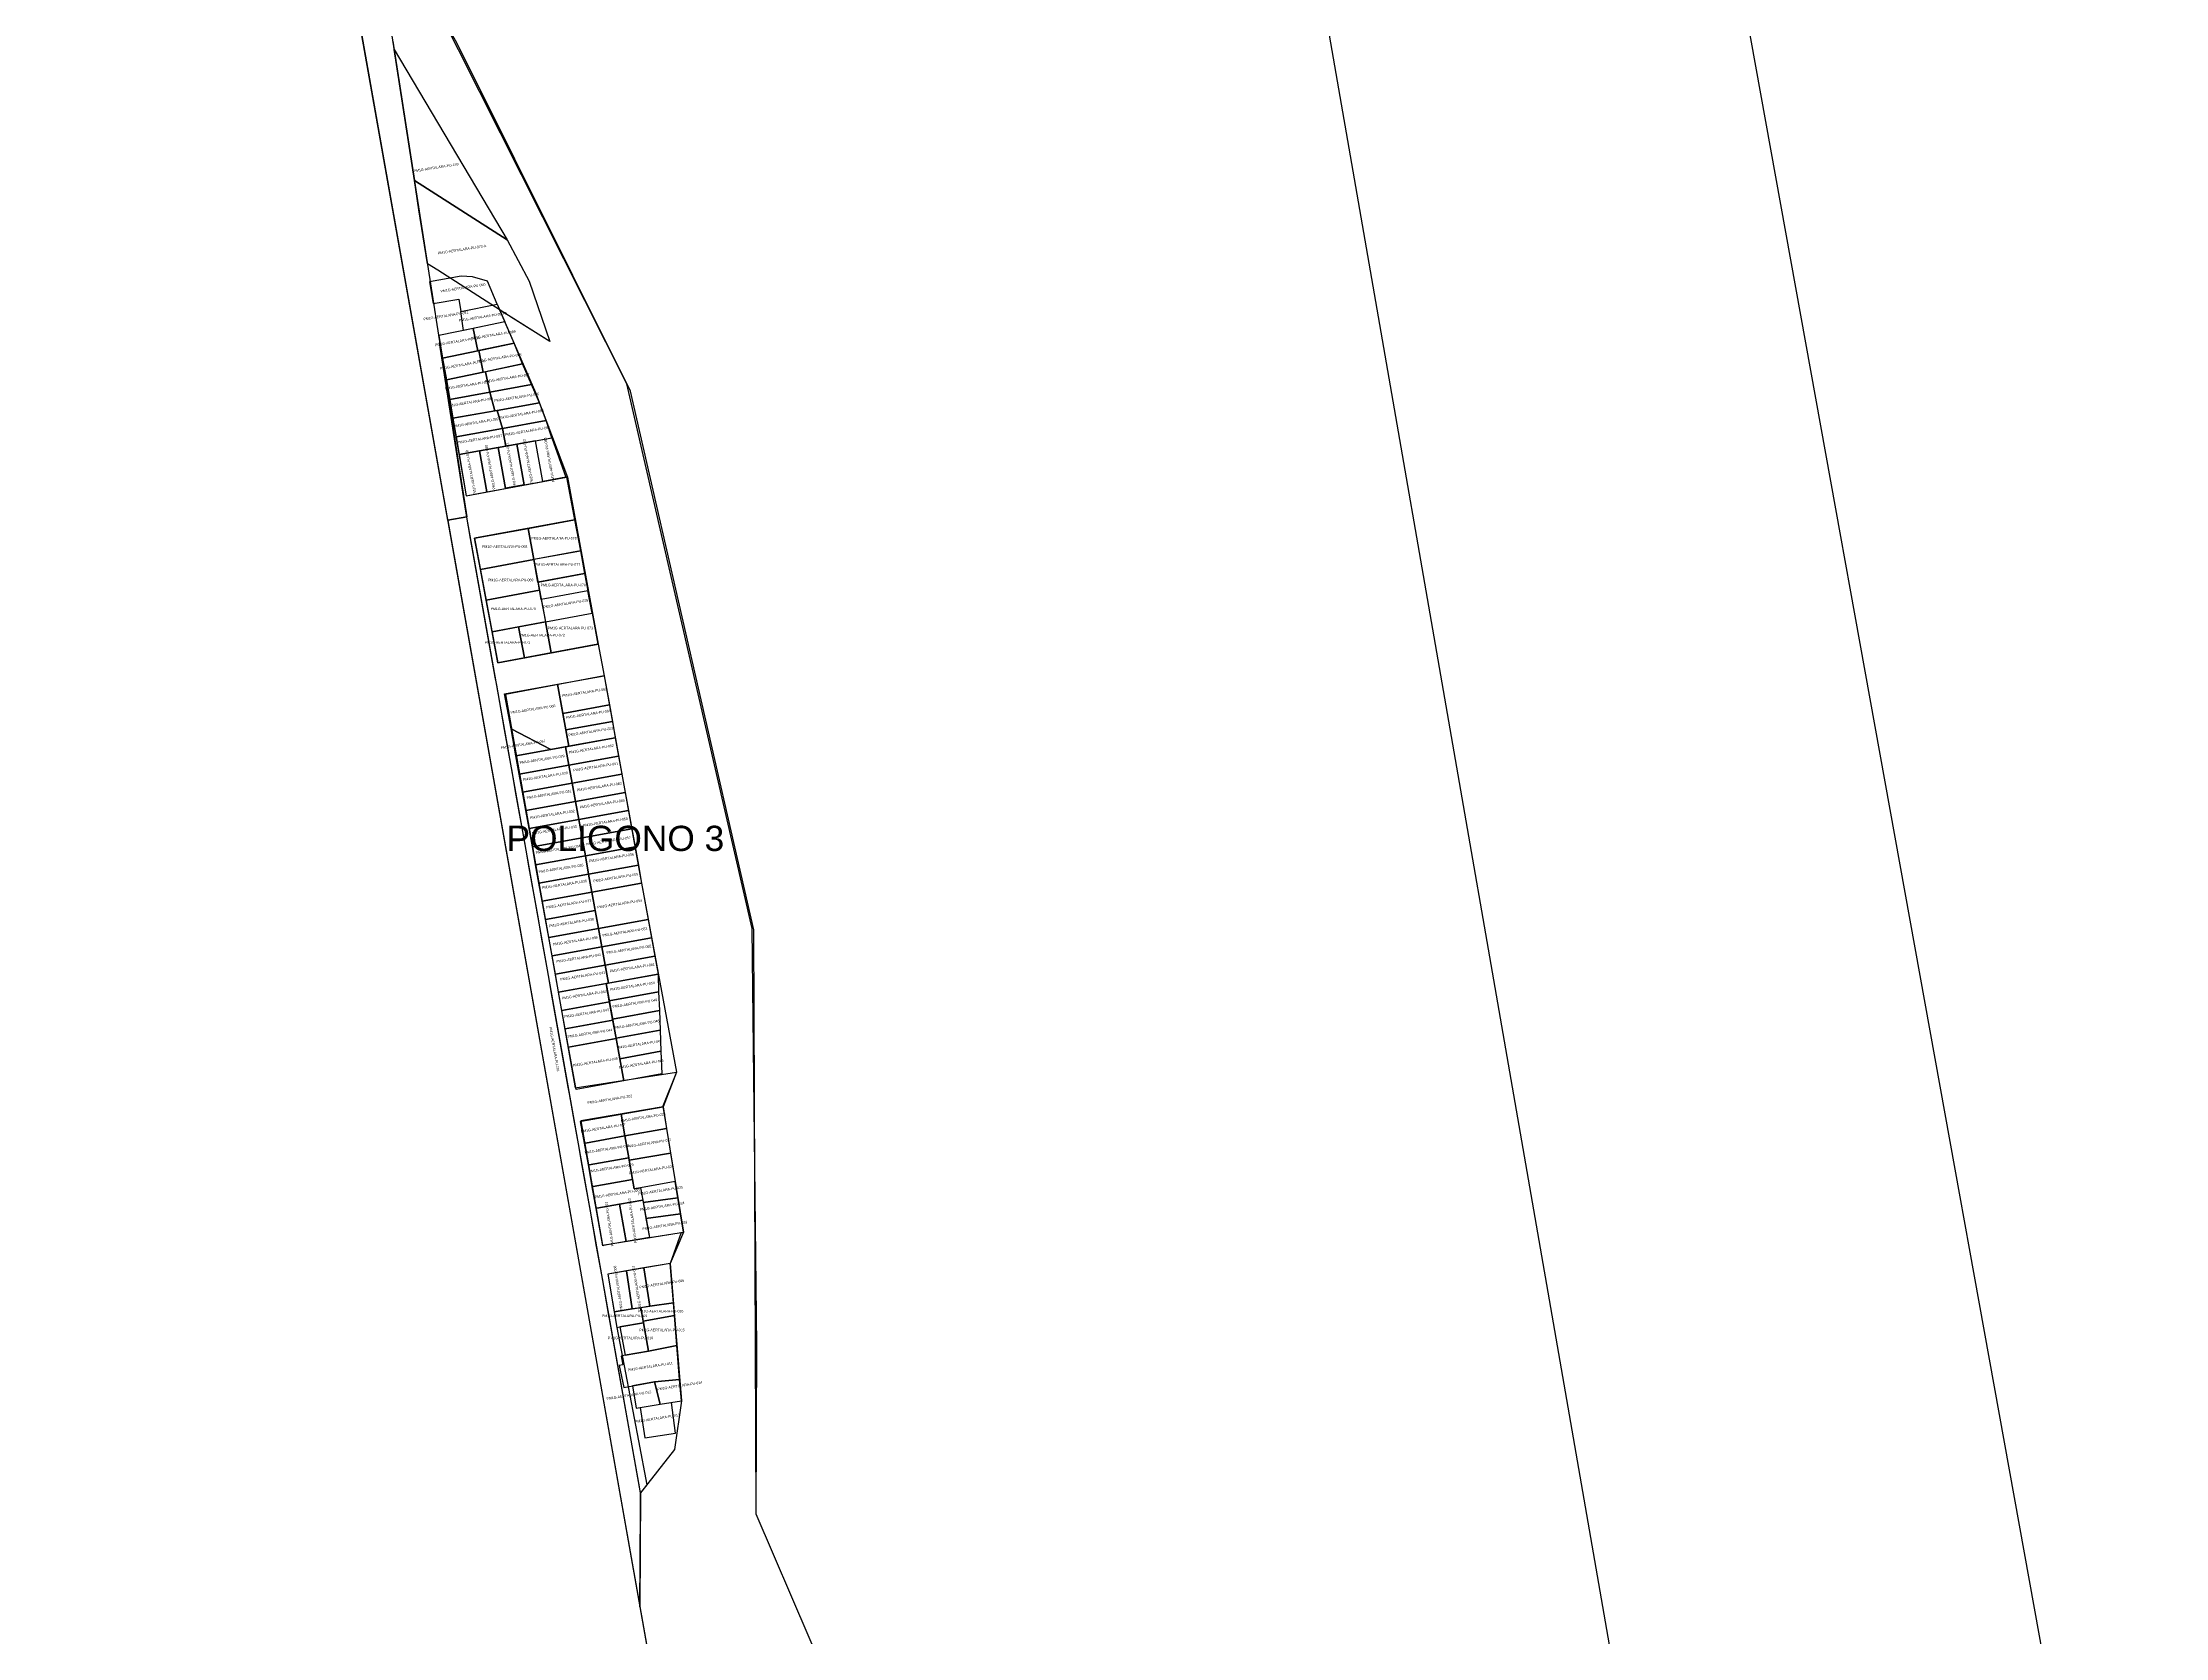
# Model space of a CAD drawing. Header units: millimetres. Extents: x 471302 to 472275, y 9492604 to 9495777.
# Drawn here: x 471603 to 472275, y 9493076 to 9493581 of the extents above; entities that cross this region are included whole.
import ezdxf
from ezdxf.enums import TextEntityAlignment as Align

# ---------------------------------------------------------------- set-up
doc = ezdxf.new("R2010")
doc.units = ezdxf.units.MM
for name, color, linetype in [('PMD-8-WGS84', 6, 'Continuous'), ('PREDIO ADQUIRIDOS', 5, 'Continuous'), ('PREDIO DE PROYECTO', 1, 'Continuous'), ('PROYECCION 2024', 2, 'Continuous')]:
    doc.layers.add(name, color=color, linetype=linetype)
doc.styles.add('Coord_texto', font='arial.ttf', dxfattribs={"height": 6})

msp = doc.modelspace()

# ---------------------------------------------------------------- linework, layer by layer
at = {"layer": 'PMD-8-WGS84'}
for points in [[(471762.47, 9495705.67), (471644.79, 9495684.45), (472173.84, 9492643.93), (472190.84, 9492646.98), (472275.25, 9492758.67), (472268.37, 9492893.5), (472117.24, 9493729.95), (472137.84, 9494269.56), (472133.55, 9494459.51), (471944.98, 9494436.28), (471936.84, 9494480.54), (471862.08, 9494486.53), (471833.59, 9495160.93), (471814.35, 9495410.19)], [(471789.12, 9493470.45), (471734.24, 9493580.53), (471727.97, 9493591.64), (471704.09, 9493583.08), (471804.74, 9493014.06), (471813.22, 9492848.96), (471838.15, 9492850.78), (471836.04, 9492879.72), (471831.36, 9492943.87), (471862.52, 9493036.79), (471828.95, 9493114.88), (471828.23, 9493299.88)]]:
    msp.add_lwpolyline(points, close=True, dxfattribs=at)
at = {"layer": 'PREDIO ADQUIRIDOS', "color": 5}
for points in [[(471729.63, 9493480.92), (471740.77, 9493483.25), (471739.29, 9493490.33), (471728.4, 9493488.03)], [(471741.1, 9493483.32), (471740.77, 9493483.25), (471729.63, 9493480.92), (471730.81, 9493474.04), (471742.52, 9493476.47)], [(471754.95, 9493479.05), (471743.21, 9493476.61), (471744.55, 9493470.12), (471757.78, 9493472.54)], [(471743.21, 9493476.61), (471742.52, 9493476.47), (471730.81, 9493474.04), (471731.88, 9493467.81), (471744.55, 9493470.12)], [(471757.78, 9493472.54), (471744.55, 9493470.12), (471746.11, 9493464.24), (471746.88, 9493464.37), (471760.29, 9493466.78)], [(471744.55, 9493470.12), (471731.88, 9493467.81), (471732.9, 9493461.87), (471746.11, 9493464.24)], [(471760.29, 9493466.78), (471746.88, 9493464.37), (471748.59, 9493458.64), (471762.43, 9493461.11)], [(471746.88, 9493464.37), (471732.9, 9493461.87), (471733.91, 9493456.02), (471748.59, 9493458.64)], [(471748.59, 9493458.64), (471733.91, 9493456.02), (471734.87, 9493450.41), (471741.27, 9493451.56), (471749.6, 9493453.05)], [(471749.6, 9493453.05), (471764.26, 9493455.69), (471762.43, 9493461.11), (471748.59, 9493458.64)], [(471741.27, 9493451.56), (471734.87, 9493450.41), (471737.12, 9493437.33), (471743.61, 9493438.55)], [(471747.22, 9493452.62), (471741.27, 9493451.56), (471743.61, 9493438.55), (471749.55, 9493439.66)], [(471753.14, 9493453.69), (471749.6, 9493453.05), (471747.22, 9493452.62), (471749.55, 9493439.66), (471755.46, 9493440.76)], [(471759.07, 9493454.75), (471753.14, 9493453.69), (471755.46, 9493440.76), (471761.38, 9493441.87)], [(471741.6, 9493414.03), (471739.77, 9493423.86), (471756.68, 9493427.01), (471758.51, 9493417.17)], [(471771.43, 9493429.75), (471773.26, 9493419.92), (471758.51, 9493417.17), (471756.68, 9493427.01)], [(471773.26, 9493419.92), (471774.58, 9493412.69), (471759.82, 9493409.99), (471758.5, 9493417.22)], [(471743.42, 9493404.24), (471741.6, 9493414.03), (471758.51, 9493417.17), (471760.33, 9493407.39)], [(471774.6, 9493412.69), (471775.61, 9493407.18), (471760.85, 9493404.49), (471759.85, 9493410)], [(471745.28, 9493394.27), (471743.42, 9493404.24), (471760.33, 9493407.39), (471762.19, 9493397.41)], [(471776.94, 9493400.16), (471778.77, 9493390.33), (471764.02, 9493387.58), (471762.19, 9493397.41)], [(471747.11, 9493384.44), (471745.28, 9493394.27), (471753.69, 9493395.83), (471755.52, 9493386)], [(471764.02, 9493387.58), (471755.52, 9493386), (471753.69, 9493395.83), (471762.19, 9493397.41)], [(471752.83, 9493354.97), (471751.29, 9493363.53), (471763.86, 9493356.97)], [(471753.88, 9493349.22), (471752.83, 9493354.97), (471768.58, 9493357.82), (471769.62, 9493352.07)], [(471754.92, 9493343.46), (471753.88, 9493349.22), (471769.62, 9493352.07), (471770.66, 9493346.31)], [(471755.96, 9493337.7), (471754.92, 9493343.46), (471770.66, 9493346.31), (471771.7, 9493340.55)], [(471757, 9493331.95), (471755.96, 9493337.7), (471771.7, 9493340.55), (471772.74, 9493334.8)], [(471759.08, 9493320.43), (471758.04, 9493326.19), (471773.79, 9493329.04), (471774.83, 9493323.28)], [(471760.13, 9493314.68), (471759.08, 9493320.43), (471774.83, 9493323.28), (471775.87, 9493317.53)], [(471761.17, 9493308.92), (471760.13, 9493314.68), (471775.87, 9493317.53), (471776.91, 9493311.77)], [(471762.21, 9493303.17), (471761.17, 9493308.92), (471776.91, 9493311.77), (471777.95, 9493306.01)], [(471794.74, 9493303.11), (471778.99, 9493300.26), (471776.91, 9493311.77), (471792.66, 9493314.62)], [(471764.29, 9493291.65), (471763.25, 9493297.41), (471778.99, 9493300.26), (471780.04, 9493294.5)], [(471795.78, 9493297.35), (471780.04, 9493294.5), (471778.99, 9493300.26), (471794.74, 9493303.11)], [(471765.33, 9493285.9), (471764.29, 9493291.65), (471780.04, 9493294.5), (471781.08, 9493288.74)]]:
    msp.add_lwpolyline(points, close=True, dxfattribs=at)
for points in [[(471747.22, 9493452.62), (471753.14, 9493453.69), (471755.45, 9493440.8), (471749.54, 9493439.73), (471747.22, 9493452.62)], [(471759.07, 9493454.76), (471764.26, 9493455.69), (471768.65, 9493443.17), (471761.38, 9493441.87), (471759.07, 9493454.76)]]:
    msp.add_lwpolyline(points, dxfattribs=at)
at = {"layer": 'PREDIO DE PROYECTO', "color": 1, "linetype": 'ByBlock'}
for points in [[(471602.9, 9493743.71), (471679.79, 9493657.02), (471710.72, 9493601.31), (471737.27, 9493430.65), (471731.25, 9493429.58), (471704.09, 9493583.08), (471673.95, 9493643.21), (471642.32, 9493692.67)], [(471714.24, 9493578.63), (471750.09, 9493518.41), (471720.7, 9493537.14)], [(471743.8, 9493505.25), (471739.07, 9493506.64), (471735.51, 9493506.82), (471725.47, 9493505.09), (471726.65, 9493498.23), (471734.8, 9493499.57), (471735.35, 9493495.68), (471746.92, 9493498.04)], [(471735.35, 9493495.68), (471746.91, 9493498.04), (471749.32, 9493492.45), (471736.21, 9493489.68)], [(471749.32, 9493492.45), (471739.29, 9493490.33), (471740.77, 9493483.25), (471752.25, 9493485.65)], [(471752.25, 9493485.65), (471741.1, 9493483.32), (471742.52, 9493476.47), (471754.95, 9493479.05)]]:
    msp.add_lwpolyline(points, close=True, dxfattribs=at)
for points in [[(471862.52, 9493036.79), (471828.95, 9493114.88), (471829.15, 9493168.22), (471827.64, 9493300.32), (471787.98, 9493472.75), (471728.05, 9493591.67)], [(471713.83, 9493581.27), (471720.7, 9493537.14), (471750.09, 9493518.41), (471757, 9493505.27), (471763.54, 9493486.12), (471747.69, 9493496.22), (471759.08, 9493470.01), (471769.16, 9493443.24), (471778.9, 9493390.35), (471780.76, 9493380.35), (471792.13, 9493317.5), (471803.72, 9493254.87), (471799.41, 9493244.02), (471805.89, 9493204.16), (471801.74, 9493194.24), (471805.23, 9493150.79), (471803.01, 9493135.39), (471792.32, 9493121.57), (471792.09, 9493085.57), (471804.74, 9493014.06)], [(471750.09, 9493518.41), (471757, 9493505.27), (471763.54, 9493486.12), (471752, 9493493.48), (471728.1, 9493508.71), (471728.1, 9493508.71), (471724.8, 9493510.81), (471722.14, 9493527.88), (471720.7, 9493537.14), (471750.09, 9493518.41)]]:
    msp.add_lwpolyline(points, dxfattribs=at)
at = {"layer": 'PREDIO DE PROYECTO', "color": 1}
for points in [[(471805.22, 9493204.06), (471801.74, 9493194.24), (471781.92, 9493190.88), (471784.78, 9493173.98), (471791.62, 9493138.13), (471794.29, 9493124.12), (471792.32, 9493121.58), (471780.01, 9493190.68), (471737.29, 9493430.52), (471736.27, 9493437.07), (471728.69, 9493485.79), (471737.12, 9493437.33), (471768.91, 9493443.19), (471771.43, 9493429.75), (471739.77, 9493423.86), (471747.11, 9493384.44), (471778.91, 9493390.29), (471780.76, 9493380.35), (471749.49, 9493374.42), (471771.58, 9493249.84), (471803.72, 9493254.87), (471799.43, 9493243.88), (471773.45, 9493239.41), (471780.31, 9493200)], [(471750.71, 9493355.2), (471749.27, 9493363.3), (471747.2, 9493374.89), (471746.76, 9493377.38), (471746.3, 9493379.94), (471738.5, 9493423.76), (471737.29, 9493430.52), (471731.27, 9493429.45), (471792.09, 9493085.57), (471792.29, 9493116.39), (471792.32, 9493121.57), (471791.77, 9493124.63), (471784.61, 9493164.86), (471782.92, 9493174.36), (471782.19, 9493178.44), (471780.23, 9493189.47), (471778.41, 9493199.65), (471776.31, 9493211.46), (471775.08, 9493218.35), (471773.85, 9493225.24), (471772.63, 9493232.14), (471771.4, 9493239.03), (471769.82, 9493247.92), (471769.53, 9493249.52), (471769.43, 9493250.06), (471764.04, 9493280.33), (471763.02, 9493286.09), (471761.99, 9493291.85), (471760.97, 9493297.61), (471759.94, 9493303.37), (471758.91, 9493309.13), (471757.89, 9493314.89), (471756.86, 9493320.64), (471755.84, 9493326.4), (471754.81, 9493332.16), (471753.78, 9493337.92), (471752.76, 9493343.68), (471751.73, 9493349.44)], [(471775.63, 9493407.19), (471760.88, 9493404.44), (471762.19, 9493397.41), (471776.94, 9493400.16)], [(471763.86, 9493356.97), (471751.29, 9493363.53), (471749.27, 9493374.65), (471766, 9493377.68), (471769.56, 9493358)], [(471782.44, 9493371.1), (471767.68, 9493368.43), (471766, 9493377.68), (471780.76, 9493380.35)], [(471783.38, 9493365.89), (471768.62, 9493363.22), (471767.68, 9493368.43), (471782.44, 9493371.1)], [(471784.32, 9493360.67), (471769.56, 9493358), (471768.62, 9493363.22), (471783.38, 9493365.89)], [(471785.36, 9493354.92), (471769.62, 9493352.07), (471768.58, 9493357.82), (471784.32, 9493360.67)], [(471788.49, 9493337.65), (471772.74, 9493334.8), (471771.7, 9493340.55), (471787.45, 9493343.4)], [(471789.53, 9493331.89), (471773.79, 9493329.04), (471772.74, 9493334.8), (471788.49, 9493337.65)], [(471758.04, 9493326.19), (471757, 9493331.95), (471772.74, 9493334.8), (471773.79, 9493329.04)], [(471763.25, 9493297.41), (471762.21, 9493303.17), (471777.95, 9493306.01), (471778.99, 9493300.26)], [(471796.82, 9493291.59), (471781.08, 9493288.74), (471780.04, 9493294.5), (471795.78, 9493297.35)], [(471797.86, 9493285.84), (471782.12, 9493282.99), (471781.08, 9493288.74), (471796.82, 9493291.59)], [(471766.37, 9493280.14), (471765.33, 9493285.9), (471781.08, 9493288.74), (471782.12, 9493282.99)], [(471798.01, 9493280.23), (471782.42, 9493277.4), (471781.43, 9493282.86), (471797.86, 9493285.84)], [(471767.43, 9493274.33), (471766.37, 9493280.14), (471781.43, 9493282.86), (471782.48, 9493277.06)], [(471768.48, 9493268.53), (471767.43, 9493274.33), (471782.48, 9493277.06), (471783.53, 9493271.25)], [(471798.3, 9493274.34), (471783.46, 9493271.65), (471782.42, 9493277.4), (471798.01, 9493280.23)], [(471769.53, 9493262.72), (471768.48, 9493268.53), (471783.53, 9493271.25), (471784.58, 9493265.45)], [(471771.95, 9493249.34), (471769.53, 9493262.72), (471784.58, 9493265.45), (471787, 9493252.06)], [(471803.29, 9493220.18), (471792.31, 9493218.23), (471793.01, 9493214.3), (471793.13, 9493213.59), (471804.13, 9493215)], [(471804.13, 9493215), (471793.13, 9493213.59), (471794.03, 9493208.53), (471804.95, 9493209.99)], [(471804.95, 9493209.99), (471794.03, 9493208.53), (471795.11, 9493202.48), (471805.89, 9493204.16)], [(471787.83, 9493191.88), (471781.92, 9493190.88), (471783.94, 9493178.95), (471789.68, 9493179.83)], [(471793.4, 9493192.82), (471787.83, 9493191.88), (471789.68, 9493179.83), (471795.25, 9493180.68)], [(471792.43, 9493180.25), (471789.68, 9493179.83), (471783.94, 9493178.95), (471784.78, 9493173.98), (471785.75, 9493174.14), (471793.26, 9493175.43)], [(471802.74, 9493181.83), (471795.25, 9493180.68), (471792.43, 9493180.25), (471793.16, 9493175.98), (471803.07, 9493177.75)], [(471803.07, 9493177.75), (471793.16, 9493175.98), (471793.26, 9493175.43), (471794.79, 9493166.53), (471803.83, 9493168.22)], [(471793.26, 9493175.43), (471785.75, 9493174.14), (471787.45, 9493165.17), (471794.79, 9493166.53)]]:
    msp.add_lwpolyline(points, close=True, dxfattribs=at)
for points in [[(471800.55, 9493236.97), (471787.36, 9493234.62), (471786.14, 9493241.51), (471799.43, 9493243.88), (471800.55, 9493236.97)], [(471774.83, 9493232.39), (471774.56, 9493232.35), (471773.34, 9493239.24), (471773.6, 9493239.29), (471786.14, 9493241.51), (471787.36, 9493234.62), (471774.83, 9493232.39)], [(471776.06, 9493225.5), (471775.79, 9493225.45), (471774.56, 9493232.35), (471774.83, 9493232.39), (471787.36, 9493234.62), (471788.59, 9493227.73), (471776.06, 9493225.5)], [(471777.28, 9493218.61), (471777.01, 9493218.56), (471775.79, 9493225.45), (471776.06, 9493225.5), (471788.59, 9493227.73), (471788.72, 9493226.99), (471789.81, 9493220.84), (471777.28, 9493218.61)], [(471789.81, 9493220.84), (471790.34, 9493217.88), (471792.31, 9493218.23), (471793.01, 9493214.3), (471785.62, 9493212.98), (471778.51, 9493211.72), (471778.24, 9493211.67), (471777.01, 9493218.56), (471777.28, 9493218.61), (471789.81, 9493220.84)], [(471780.62, 9493199.91), (471780.34, 9493199.86), (471778.24, 9493211.67), (471778.51, 9493211.72), (471785.62, 9493212.98), (471787.72, 9493201.17), (471780.62, 9493199.91)], [(471795.11, 9493202.48), (471787.72, 9493201.17), (471785.62, 9493212.98), (471793.01, 9493214.3), (471795.11, 9493202.48)]]:
    msp.add_lwpolyline(points, dxfattribs=at)
at = {"layer": 'PROYECCION 2024', "color": 2}
for points in [[(471786.41, 9493349.16), (471770.66, 9493346.31), (471769.62, 9493352.07), (471785.36, 9493354.92)], [(471787.45, 9493343.4), (471771.7, 9493340.55), (471770.66, 9493346.31), (471786.41, 9493349.16)], [(471790.57, 9493326.13), (471774.83, 9493323.28), (471773.79, 9493329.04), (471789.53, 9493331.89)], [(471791.61, 9493320.38), (471775.87, 9493317.53), (471774.83, 9493323.28), (471790.57, 9493326.13)], [(471792.66, 9493314.62), (471776.91, 9493311.77), (471775.87, 9493317.53), (471791.61, 9493320.38)], [(471798.53, 9493268.1), (471784.56, 9493265.56), (471783.46, 9493271.65), (471798.3, 9493274.34)], [(471798.74, 9493261.43), (471785.74, 9493259.07), (471784.56, 9493265.56), (471798.53, 9493268.1)], [(471787, 9493252.06), (471785.74, 9493259.07), (471798.74, 9493261.43), (471799.01, 9493254.25)], [(471801.74, 9493194.24), (471793.4, 9493192.82), (471795.25, 9493180.68), (471802.74, 9493181.83)], [(471804.69, 9493157.53), (471803.83, 9493168.22), (471794.79, 9493166.53), (471787.45, 9493165.17), (471786.15, 9493164.93), (471786.75, 9493162.2), (471785.54, 9493161.93), (471787.06, 9493154.94), (471796.75, 9493156.77)], [(471796.75, 9493156.77), (471789.8, 9493155.46), (471790.96, 9493148.43), (471798.49, 9493149.68)], [(471804.69, 9493157.53), (471796.75, 9493156.77), (471798.49, 9493149.68), (471805.23, 9493150.79)]]:
    msp.add_lwpolyline(points, close=True, dxfattribs=at)
for points in [[(471801.83, 9493229.13), (471788.72, 9493226.99), (471788.59, 9493227.73), (471787.36, 9493234.62), (471800.55, 9493236.97), (471801.83, 9493229.13)], [(471803.29, 9493220.18), (471792.31, 9493218.23), (471790.34, 9493217.88), (471789.81, 9493220.84), (471788.72, 9493226.99), (471801.83, 9493229.13), (471803.29, 9493220.18)], [(471792.16, 9493148.63), (471793.69, 9493138.99), (471803.38, 9493140.53), (471802.1, 9493150.27)]]:
    msp.add_lwpolyline(points, dxfattribs=at)

# ---------------------------------------------------------------- texts
at = {"layer": 'PMD-8-WGS84', "style": 'Coord_texto'}
msp.add_text('POLIGONO 3', height=8, dxfattribs=at).set_placement((471818.81, 9493322.44, 3), align=Align.BOTTOM_RIGHT)
at = {"layer": 'PREDIO ADQUIRIDOS', "color": 1, "char_height": 2, "width": 27.0573, "attachment_point": 2, "style": 'Coord_texto'}
for s, insert, rotation in [('{\\H0.4x;\\C5;\\PPM1G-AERTALARA-PU-092}', (471734.04, 9493487.94), 9.52712), ('{\\H0.4x;\\C5;\\PPM1G-AERTALARA-PU-094}', (471737.17, 9493474.09), 8.80982), ('{\\H0.4x;\\P\\C5;PM1G-AERTALARA-PU-087}', (471749.81, 9493476.33), 8.80982), ('{\\H0.4x;\\C5;\\PPM1G-AERTALARA-PU-086}', (471752.82, 9493470.23), 8.80982), ('{\\H0.4x;\\C5;\\PPM1G-AERTALARA-PU-079}', (471736.9, 9493444.37), 100.628), ('{\\H0.4x;\\C5;\\PPM1G-AERTALARA-PU-080}', (471742.98, 9493446.09), 100.22136), ('{\\H0.4x;\\C5;\\PPM1G-AERTALARA-PU-081}', (471749.59, 9493446.72), 100.22136), ('{\\H0.4x;\\C5;\\PPM1G-AERTALARA-PU-082}', (471754.99, 9493447.91), 100.22136), ('{\\H0.4x;\\C5;\\PPM1G-AERTALARA-PU-054}', (471785.43, 9493309.84), 8.80982)]:
    msp.add_mtext(s, dxfattribs=dict(at, insert=insert, rotation=rotation))
at = {"layer": 'PREDIO ADQUIRIDOS', "color": 5, "char_height": 2, "width": 27.0573, "attachment_point": 2, "style": 'Coord_texto'}
for s, insert in [('{\\H0.4x;\\PPM1G-AERTALARA-PU-068}', (471749.3, 9493422.97)), ('{\\H0.4x;\\PPM1G-AERTALARA-PU-078}', (471764.88, 9493425.61)), ('{\\H0.4x;\\PPM1G-AERTALARA-PU-069}', (471751.2, 9493412.4)), ('{\\H0.4x;\\PPM1G-AERTALARA-PU-077}', (471766.03, 9493417.28)), ('{\\H0.4x;\\PPM1G-AERTALARA-PU-076}', (471767.83, 9493410.8)), ('{\\H0.4x;\\PPM1G-AERTALARA-PU-070}', (471751.99, 9493403.28)), ('{\\H0.4x;\\PPM1G-AERTALARA-PU-071}', (471750.13, 9493392.62)), ('{\\H0.4x;\\PPM1G-AERTALARA-PU-072}', (471761.15, 9493394.94)), ('{\\H0.4x;\\PPM1G-AERTALARA-PU-073}', (471770.08, 9493397.18))]:
    msp.add_mtext(s, dxfattribs=dict(at, insert=insert))
at = {"layer": 'PREDIO ADQUIRIDOS', "color": 5, "char_height": 2, "width": 27.0573, "attachment_point": 2, "rotation": 8.80982, "style": 'Coord_texto'}
for s, insert in [('{\\H0.4x;\\PPM1G-AERTALARA-PU-029}', (471760.85, 9493355.6)), ('{\\H0.4x;\\PPM1G-AERTALARA-PU-030}', (471761.91, 9493350.23)), ('{\\H0.4x;\\C2;\\P\\C5;PM1G-AERTALARA-PU-031}', (471763.05, 9493344.49)), ('{\\H0.4x;\\C2;\\P\\C5;PM1G-AERTALARA-PU-032}', (471764.11, 9493338.15)), ('{\\H0.4x;\\PPM1G-AERTALARA-PU-034}', (471765.92, 9493327.12)), ('{\\H0.4x;\\C2;\\P\\C5;PM1G-AERTALARA-PU-035}', (471766.85, 9493321.04)), ('{\\H0.4x;\\PPM1G-AERTALARA-PU-036}', (471767.95, 9493316.01)), ('{\\H0.4x;\\C2;\\P\\C5;PM1G-AERTALARA-PU-037}', (471769.3, 9493309.81)), ('{\\H0.4x;\\C2;\\P\\C5;PM1G-AERTALARA-PU-039}', (471771.37, 9493298.1)), ('{\\H0.4x;\\PPM1G-AERTALARA-PU-053}', (471787.08, 9493300.93)), ('{\\H0.4x;\\C2;\\P\\C5;PM1G-AERTALARA-PU-040}', (471772.43, 9493292.65))]:
    msp.add_mtext(s, dxfattribs=dict(at, insert=insert))
at = {"layer": 'PREDIO DE PROYECTO', "color": 1, "char_height": 2, "width": 27.0573, "attachment_point": 2, "style": 'Coord_texto'}
for s, insert, rotation in [('{\\H0.4x;\\PPM1G-AERTALARA-PU-189}', (471727.3, 9493542.97), 8.80982), ('{\\H0.4x;\\PPM1G-AERTALARA-PU-079-A}', (471735.5, 9493517.02), 8.80982), ('{\\H0.4x;\\PPM1G-AERTALARA-PU-090}', (471735.81, 9493504.88), 8.80982), ('{\\H0.4x;\\P\\C5;PM1G-AERTALARA-PU-091}', (471730.38, 9493496.05), 8.80982), ('{\\H0.4x;\\PPM1G-AERTALARA-PU-090-A}', (471742.12, 9493495.73), 8.80982), ('{\\H0.4x;\\PPM1G-AERTALARA-PU-089}', (471745.41, 9493489.97), 8.80982), ('{\\H0.4x;\\PPM1G-AERTALARA-PU-088}', (471747.25, 9493482.71), 8.80982), ('{\\H0.4x;\\C5;\\PPM1G-AERTALARA-PU-097}', (471741.08, 9493456.99), 8.80982), ('{\\H0.4x;\\PPM1G-AERTALARA-PU-075}', (471768.38, 9493404.89), 8.80982), ('{\\H0.4x;\\PPM1G-AERTALARA-PU-066}', (471757.98, 9493371.47), 8.80982), ('{\\H0.4x;\\PPM1G-AERTALARA-PU-065}', (471774.32, 9493376.79), 8.80982), ('{\\H0.4x;\\PPM1G-AERTALARA-PU-064}', (471775.46, 9493369.9), 8.80982), ('\\pt20;{\\H0.4x;\\PPM1G-AERTALARA-PU-063}', (471776.3, 9493364.36), 8.80982), ('{\\H0.4x;\\PPM1G-AERTALARA-PU-062}', (471776.47, 9493358.88), 8.80982), ('{\\H0.4x;\\PPM1G-AERTALARA-PU-059}', (471779.9, 9493341.52), 8.80982), ('{\\H0.4x;\\PPM1G-AERTALARA-PU-033}', (471764.74, 9493333.25), 8.80982), ('{\\H0.4x;\\PPM1G-AERTALARA-PU-058}', (471780.91, 9493335.73), 8.80982), ('{\\H0.4x;\\PPM1G-AERTALARA-PU-038}', (471770.19, 9493303.89), 8.80982), ('{\\H0.4x;\\PPM1G-AERTALARA-PU-052}', (471788.35, 9493295.42), 8.80982), ('{\\H0.4x;\\PPM1G-AERTALARA-PU-041}', (471773.74, 9493287.02), 8.80982), ('\\pt18;{\\H0.4x;\\PPM1G-AERTALARA-PU-051}', (471789.4, 9493289.6), 8.80982), ('{\\H0.4x;\\PPM1G-AERTALARA-PU-050}', (471789.44, 9493283.77), 8.80982), ('{\\H0.4x;\\PPM1G-AERTALARA-PU-042}', (471774.2, 9493281.03), 8.80982), ('{\\H0.4x;\\PPM1G-AERTALARA-PU-049}', (471790.25, 9493278.37), 8.80982), ('{\\H0.4x;\\PPM1G-AERTALARA-PU-043}', (471774.96, 9493275.2), 8.80982), ('{\\H0.4x;\\PPM1G-AERTALARA-PU-201}', (471766.72, 9493262.33), 279.95116), ('{\\H0.4x;\\PPM1G-AERTALARA-PU-044}', (471776.02, 9493268.87), 8.80982), ('{\\H0.4x;\\PPM1G-AERTALARA-PU-045}', (471777.75, 9493259.78), 8.80982), ('{\\H0.4x;\\PPM1G-AERTALARA-PU-202}', (471782.32, 9493247.93), 8.80982), ('{\\H0.4x;\\PPM1G-AERTALARA-PU-017}', (471780.23, 9493238.88), 8.80982), ('{\\H0.4x;\\PPM1G-AERTALARA-PU-028}', (471792.85, 9493242.2), 8.80982), ('{\\H0.4x;\\PPM1G-AERTALARA-PU-018}', (471781.42, 9493232.18), 8.80982), ('{\\H0.4x;\\PPM1G-AERTALARA-PU-019}', (471782.71, 9493226.17), 8.80982), ('{\\H0.4x;\\PPM1G-AERTALARA-PU-020}', (471784.64, 9493218.05), 8.80982), ('{\\H0.4x;\\PPM1G-AERTALARA-PU-025}', (471798.4, 9493219.05), 8.80982), ('{\\H0.4x;\\PPM1G-AERTALARA-PU-021}', (471780.71, 9493206.53), 98.05666), ('{\\H0.4x;\\PPM1G-AERTALARA-PU-022}', (471788.07, 9493207.56), 98.05666), ('{\\H0.4x;\\PPM1G-AERTALARA-PU-024}', (471798.87, 9493214.09), 8.80982), ('{\\H0.4x;\\PPM1G-AERTALARA-PU-023}', (471799.73, 9493208.01), 8.80982), ('{\\H0.4x;\\PPM1G-AERTALARA-PU-008}', (471783.5, 9493186.18), 98.50589), ('{\\H0.4x;\\PPM1G-AERTALARA-PU-007}', (471789.44, 9493186.18), 98.50589)]:
    msp.add_mtext(s, dxfattribs=dict(at, insert=insert, rotation=rotation))
for s, insert in [('{\\H0.4x;\\PPM1G-AERTALARA-PU-009}', (471787.27, 9493179.4)), ('{\\H0.4x;\\PPM1G-AERTALARA-PU-016}', (471798.7, 9493180.89)), ('{\\H0.4x;\\PPM1G-AERTALARA-PU-010}', (471789.13, 9493172.4)), ('{\\H0.4x;\\PPM1G-AERTALARA-PU-015}', (471799.07, 9493174.93))]:
    msp.add_mtext(s, dxfattribs=dict(at, insert=insert))
at = {"layer": 'PROYECCION 2024', "color": 1, "char_height": 2, "width": 27.0573, "attachment_point": 2, "style": 'Coord_texto'}
for s, insert, rotation in [('{\\H0.4x;\\C2;\\P\\C5;PM1G-AERTALARA-PU-093}', (471735.56, 9493480.51), 9.52712), ('{\\H0.4x;\\C2;\\P\\C5;PM1G-AERTALARA-PU-095}', (471738.18, 9493468.68), 9.52712), ('{\\H0.4x;\\C5;\\PPM1G-AERTALARA-PU-085}', (471754.26, 9493464.87), 9.52712), ('{\\H0.4x;\\C5;\\PPM1G-AERTALARA-PU-096}', (471739.98, 9493462.23), 9.52712), ('{\\H0.4x;\\C2;\\P\\C5;PM1G-AERTALARA-PU-084}', (471756.21, 9493459.54), 9.52712), ('{\\H0.4x;\\C2;\\P\\C5;PM1G-AERTALARA-PU-083}', (471761.69, 9493448.37), 100.628), ('{\\H0.4x;\\C5;\\PPM1G-AERTALARA-PU-067}', (471754.85, 9493360.32), 8.80982), ('{\\H0.4x;\\C2;\\PPM1G-AERTALARA-PU-061}', (471777.83, 9493353.22), 8.80982), ('{\\H0.4x;\\C2;\\PPM1G-AERTALARA-PU-060}', (471778.97, 9493346.92), 8.80982), ('{\\H0.4x;\\C2;\\PPM1G-AERTALARA-PU-057}', (471781.88, 9493329.77), 8.80982), ('{\\H0.4x;\\C2;\\PPM1G-AERTALARA-PU-056}', (471782.85, 9493324.45), 8.80982), ('{\\H0.4x;\\C2;\\PPM1G-AERTALARA-PU-055}', (471784.2, 9493318.15), 8.80982), ('{\\H0.4x;\\C2;\\PPM1G-AERTALARA-PU-048}', (471790.92, 9493271.69), 8.80982), ('{\\H0.4x;\\C2;\\PPM1G-AERTALARA-PU-047}', (471791.68, 9493265.39), 8.80982), ('{\\H0.4x;\\C2;\\PPM1G-AERTALARA-PU-046}', (471792.27, 9493259.15), 8.80982), ('{\\H0.4x;\\C2;\\PPM1G-AERTALARA-PU-027}', (471794.66, 9493234.07), 8.80982), ('{\\H0.4x;\\C2;\\PPM1G-AERTALARA-PU-026}', (471795.5, 9493225.66), 8.80982), ('{\\H0.4x;\\C2;\\PPM1G-AERTALARA-PU-006}', (471798.77, 9493189.53), 8.80982), ('{\\H0.4x;\\C2;\\PPM1G-AERTALARA-PU-011}', (471795.16, 9493163.33), 8.80982), ('{\\H0.4x;\\C2;\\PPM1G-AERTALARA-PU-014}', (471804.46, 9493157.23), 8.80982), ('{\\H0.4x;\\C2;\\PPM1G-AERTALARA-PU-012}', (471788.36, 9493154.23), 8.80982), ('{\\H0.4x;\\C2;\\PPM1G-AERTALARA-PU-013}', (471797.4, 9493146.95), 8.80982)]:
    msp.add_mtext(s, dxfattribs=dict(at, insert=insert, rotation=rotation))

doc.saveas('drawing.dxf')
